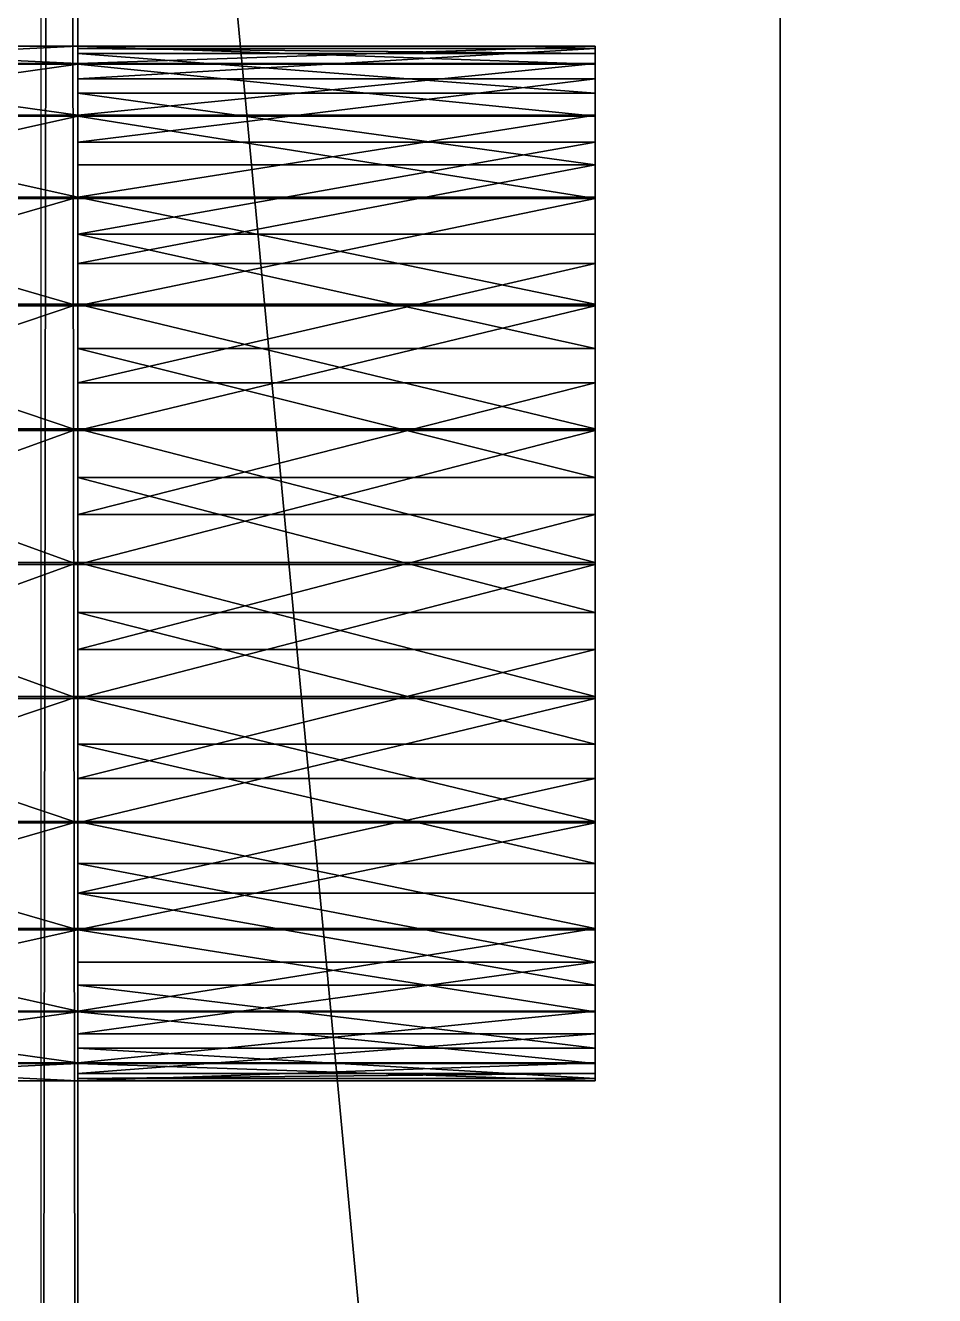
# Model space of a CAD drawing. Header units: millimetres. Extents: x -2 to 845, y -2 to 957.
# Drawn here: x 649.58 to 674.18, y 172.19 to 206.56 of the extents above; entities that cross this region are included whole.
import ezdxf

# ---------------------------------------------------------------- set-up
doc = ezdxf.new("R2010")
doc.units = ezdxf.units.MM
doc.header["$LTSCALE"] = 25.4

msp = doc.modelspace()

# ---------------------------------------------------------------- linework, layer by layer
for p, q in [((651, 760, 285), (651, 120, 285)), ((651, 760, 85), (651, 120, 85)), ((651, 760, 285), (651, 120, 285)), ((651, 760, 85), (651, 120, 85)), ((650, 759, 285), (650, 120, 285)), ((651, 206, 228.211), (641, 206, 228.211)), ((651, 206, 228.211), (641, 206, 228.211)), ((651, 206, 228.211), (665, 206, 228.211)), ((651, 206, 228.211), (665, 206, 228.211)), ((651, 205.937, 143.088), (665, 205.937, 143.088)), ((651, 205.937, 143.088), (665, 205.937, 143.088)), ((651, 205.805, 139.436), (665, 205.805, 139.436)), ((651, 205.805, 139.436), (665, 205.805, 139.436)), ((651, 205.53, 231.835), (641, 205.53, 231.835)), ((651, 205.53, 231.835), (641, 205.53, 231.835)), ((651, 205.516, 224.588), (641, 205.516, 224.588)), ((651, 205.516, 224.588), (641, 205.516, 224.588)), ((651, 205.53, 231.835), (665, 205.53, 231.835)), ((651, 205.53, 231.835), (665, 205.53, 231.835)), ((651, 205.516, 224.588), (665, 205.516, 224.588)), ((651, 205.516, 224.588), (665, 205.516, 224.588)), ((651, 205.119, 146.651), (665, 205.119, 146.651)), ((651, 205.119, 146.651), (665, 205.119, 146.651)), ((651, 204.732, 135.942), (665, 204.732, 135.942)), ((651, 204.732, 135.942), (665, 204.732, 135.942)), ((651, 204.137, 235.214), (641, 204.137, 235.214)), ((651, 204.137, 235.214), (641, 204.137, 235.214)), ((651, 204.112, 221.214), (641, 204.112, 221.214)), ((651, 204.112, 221.214), (641, 204.112, 221.214)), ((651, 204.137, 235.214), (665, 204.137, 235.214)), ((651, 204.137, 235.214), (665, 204.137, 235.214)), ((651, 204.112, 221.214), (665, 204.112, 221.214)), ((651, 204.112, 221.214), (665, 204.112, 221.214)), ((651, 203.408, 149.88), (665, 203.408, 149.88)), ((651, 203.408, 149.88), (665, 203.408, 149.88)), ((651, 202.792, 132.845), (665, 202.792, 132.845)), ((651, 202.792, 132.845), (665, 202.792, 132.845)), ((651, 201.917, 238.118), (641, 201.917, 238.118)), ((651, 201.917, 238.118), (641, 201.917, 238.118)), ((651, 201.881, 218.319), (641, 201.881, 218.319)), ((651, 201.881, 218.319), (641, 201.881, 218.319)), ((651, 201.917, 238.118), (665, 201.917, 238.118)), ((651, 201.917, 238.118), (665, 201.917, 238.118)), ((651, 201.881, 218.319), (665, 201.881, 218.319)), ((651, 201.881, 218.319), (665, 201.881, 218.319)), ((651, 200.918, 152.556), (665, 200.918, 152.556)), ((651, 200.918, 152.556), (665, 200.918, 152.556)), ((651, 200.116, 130.356), (665, 200.116, 130.356)), ((651, 200.116, 130.356), (665, 200.116, 130.356)), ((651, 199.022, 240.348), (641, 199.022, 240.348)), ((651, 199.022, 240.348), (641, 199.022, 240.348)), ((651, 198.978, 216.099), (641, 198.978, 216.099)), ((651, 198.978, 216.099), (641, 198.978, 216.099)), ((651, 199.022, 240.348), (665, 199.022, 240.348)), ((651, 199.022, 240.348), (665, 199.022, 240.348)), ((651, 198.978, 216.099), (665, 198.978, 216.099)), ((651, 198.978, 216.099), (665, 198.978, 216.099)), ((651, 197.821, 154.496), (665, 197.821, 154.496)), ((651, 197.821, 154.496), (665, 197.821, 154.496)), ((651, 196.887, 128.644), (665, 196.887, 128.644)), ((651, 196.887, 128.644), (665, 196.887, 128.644)), ((651, 195.648, 241.753), (641, 195.648, 241.753)), ((651, 195.648, 241.753), (641, 195.648, 241.753)), ((651, 195.648, 241.753), (665, 195.648, 241.753)), ((651, 195.648, 241.753), (665, 195.648, 241.753)), ((651, 195.599, 214.707), (641, 195.599, 214.707)), ((651, 195.599, 214.707), (641, 195.599, 214.707)), ((651, 195.599, 214.707), (665, 195.599, 214.707)), ((651, 195.599, 214.707), (665, 195.599, 214.707)), ((651, 194.328, 155.569), (665, 194.328, 155.569)), ((651, 194.328, 155.569), (665, 194.328, 155.569)), ((651, 193.325, 127.827), (665, 193.325, 127.827)), ((651, 193.325, 127.827), (665, 193.325, 127.827)), ((651, 192.025, 242.236), (641, 192.025, 242.236)), ((651, 192.025, 242.236), (641, 192.025, 242.236)), ((651, 191.975, 214.236), (641, 191.975, 214.236)), ((651, 191.975, 214.236), (641, 191.975, 214.236)), ((651, 192.025, 242.236), (665, 192.025, 242.236)), ((651, 192.025, 242.236), (665, 192.025, 242.236)), ((651, 191.975, 214.236), (665, 191.975, 214.236)), ((651, 191.975, 214.236), (665, 191.975, 214.236)), ((651, 190.675, 155.701), (665, 190.675, 155.701)), ((651, 190.675, 155.701), (665, 190.675, 155.701)), ((651, 189.672, 127.959), (665, 189.672, 127.959)), ((651, 189.672, 127.959), (665, 189.672, 127.959)), ((651, 188.401, 241.766), (641, 188.401, 241.766)), ((651, 188.401, 241.766), (641, 188.401, 241.766)), ((651, 188.401, 241.766), (665, 188.401, 241.766)), ((651, 188.401, 241.766), (665, 188.401, 241.766)), ((651, 188.352, 214.72), (641, 188.352, 214.72)), ((651, 188.352, 214.72), (641, 188.352, 214.72)), ((651, 188.352, 214.72), (665, 188.352, 214.72)), ((651, 188.352, 214.72), (665, 188.352, 214.72)), ((651, 187.113, 154.883), (665, 187.113, 154.883)), ((651, 187.113, 154.883), (665, 187.113, 154.883)), ((651, 186.179, 129.031), (665, 186.179, 129.031)), ((651, 186.179, 129.031), (665, 186.179, 129.031)), ((651, 185.022, 240.373), (641, 185.022, 240.373)), ((651, 185.022, 240.373), (641, 185.022, 240.373)), ((651, 184.978, 216.125), (641, 184.978, 216.125)), ((651, 184.978, 216.125), (641, 184.978, 216.125)), ((651, 185.022, 240.373), (665, 185.022, 240.373)), ((651, 185.022, 240.373), (665, 185.022, 240.373)), ((651, 184.978, 216.125), (665, 184.978, 216.125)), ((651, 184.978, 216.125), (665, 184.978, 216.125)), ((651, 183.884, 153.171), (665, 183.884, 153.171)), ((651, 183.884, 153.171), (665, 183.884, 153.171)), ((651, 183.082, 130.972), (665, 183.082, 130.972)), ((651, 183.082, 130.972), (665, 183.082, 130.972)), ((651, 182.119, 238.154), (641, 182.119, 238.154)), ((651, 182.119, 238.154), (641, 182.119, 238.154)), ((651, 182.083, 218.355), (641, 182.083, 218.355)), ((651, 182.083, 218.355), (641, 182.083, 218.355)), ((651, 182.119, 238.154), (665, 182.119, 238.154)), ((651, 182.119, 238.154), (665, 182.119, 238.154)), ((651, 182.083, 218.355), (665, 182.083, 218.355)), ((651, 182.083, 218.355), (665, 182.083, 218.355)), ((651, 181.208, 150.682), (665, 181.208, 150.682)), ((651, 181.208, 150.682), (665, 181.208, 150.682)), ((651, 180.592, 133.648), (665, 180.592, 133.648)), ((651, 180.592, 133.648), (665, 180.592, 133.648)), ((651, 179.888, 235.258), (641, 179.888, 235.258)), ((651, 179.888, 235.258), (641, 179.888, 235.258)), ((651, 179.863, 221.258), (641, 179.863, 221.258)), ((651, 179.863, 221.258), (641, 179.863, 221.258)), ((651, 179.888, 235.258), (665, 179.888, 235.258)), ((651, 179.888, 235.258), (665, 179.888, 235.258)), ((651, 179.863, 221.258), (665, 179.863, 221.258)), ((651, 179.863, 221.258), (665, 179.863, 221.258)), ((651, 179.268, 147.585), (665, 179.268, 147.585)), ((651, 179.268, 147.585), (665, 179.268, 147.585)), ((651, 178.881, 136.877), (665, 178.881, 136.877)), ((651, 178.881, 136.877), (665, 178.881, 136.877)), ((651, 178.484, 231.884), (641, 178.484, 231.884)), ((651, 178.484, 231.884), (641, 178.484, 231.884)), ((651, 178.47, 224.637), (641, 178.47, 224.637)), ((651, 178.47, 224.637), (641, 178.47, 224.637)), ((651, 178.484, 231.884), (665, 178.484, 231.884)), ((651, 178.484, 231.884), (665, 178.484, 231.884)), ((651, 178.47, 224.637), (665, 178.47, 224.637)), ((651, 178.47, 224.637), (665, 178.47, 224.637)), ((651, 178.195, 144.091), (665, 178.195, 144.091)), ((651, 178.195, 144.091), (665, 178.195, 144.091)), ((651, 178, 228.262), (641, 178, 228.262)), ((651, 178, 228.262), (641, 178, 228.262)), ((651, 178.063, 140.439), (665, 178.063, 140.439)), ((651, 178.063, 140.439), (665, 178.063, 140.439)), ((651, 178, 228.262), (665, 178, 228.262)), ((651, 178, 228.262), (665, 178, 228.262))]:
    msp.add_line(p, q)
at = {"extrusion": (-1, 5.73007e-36, 3.14948e-33)}
msp.add_circle((-192, 228.236, -651), 14, dxfattribs=at)
msp.add_circle((-192, 228.236, -651), 14, dxfattribs=at)
msp.add_circle((-192, 228.236, -651), 14, dxfattribs=at)
msp.add_circle((-192, 228.236, -651), 14, dxfattribs=at)
msp.add_circle((-192, 228.236, -651), 14, dxfattribs=at)
msp.add_circle((-192, 228.236, -651), 14, dxfattribs=at)
msp.add_circle((-192, 228.236, -651), 14, dxfattribs=at)
msp.add_circle((-192, 228.236, -651), 14, dxfattribs=at)
msp.add_circle((-192, 228.236, -651), 14, dxfattribs=at)
msp.add_circle((-192, 228.236, -651), 14, dxfattribs=at)
msp.add_circle((-192, 228.236, -651), 14, dxfattribs=at)
msp.add_circle((-192, 228.236, -651), 14, dxfattribs=at)
msp.add_circle((-192, 228.236, -651), 14, dxfattribs=at)
msp.add_circle((-192, 228.236, -651), 14, dxfattribs=at)
msp.add_circle((-192, 228.236, -651), 14, dxfattribs=at)
msp.add_circle((-192, 228.236, -651), 14, dxfattribs=at)
msp.add_circle((-192, 228.236, -651), 14, dxfattribs=at)
msp.add_circle((-192, 228.236, -651), 14, dxfattribs=at)
msp.add_circle((-192, 228.236, -651), 14, dxfattribs=at)
msp.add_circle((-192, 228.236, -651), 14, dxfattribs=at)
msp.add_circle((-192, 228.236, -651), 14, dxfattribs=at)
msp.add_circle((-192, 228.236, -651), 14, dxfattribs=at)
msp.add_circle((-192, 228.236, -651), 14, dxfattribs=at)
msp.add_circle((-192, 228.236, -651), 14, dxfattribs=at)
msp.add_circle((-192, 228.236, -651), 14, dxfattribs=at)
msp.add_circle((-192, 228.236, -651), 14, dxfattribs=at)
msp.add_circle((-192, 228.236, -651), 14, dxfattribs=at)
msp.add_circle((-192, 228.236, -651), 14, dxfattribs=at)
msp.add_circle((-192, 228.236, -651), 14, dxfattribs=at)
msp.add_circle((-192, 228.236, -651), 14, dxfattribs=at)
msp.add_circle((-192, 228.236, -651), 14, dxfattribs=at)
msp.add_circle((-192, 228.236, -651), 14, dxfattribs=at)
msp.add_circle((-192, 228.236, -651), 14, dxfattribs=at)
msp.add_circle((-192, 228.236, -651), 14, dxfattribs=at)
msp.add_circle((-192, 228.236, -651), 14, dxfattribs=at)
msp.add_circle((-192, 228.236, -651), 14, dxfattribs=at)
msp.add_circle((-192, 228.236, -651), 14, dxfattribs=at)
msp.add_circle((-192, 228.236, -651), 14, dxfattribs=at)
msp.add_circle((-192, 228.236, -651), 14, dxfattribs=at)
msp.add_circle((-192, 228.236, -651), 14, dxfattribs=at)
msp.add_circle((-192, 228.236, -651), 14, dxfattribs=at)
msp.add_circle((-192, 228.236, -651), 14, dxfattribs=at)
msp.add_circle((-192, 228.236, -651), 14, dxfattribs=at)
msp.add_circle((-192, 228.236, -651), 14, dxfattribs=at)
msp.add_circle((-192, 228.236, -651), 14, dxfattribs=at)
msp.add_circle((-192, 228.236, -651), 14, dxfattribs=at)
msp.add_circle((-192, 228.236, -651), 14, dxfattribs=at)
msp.add_circle((-192, 228.236, -651), 14, dxfattribs=at)
msp.add_circle((-192, 228.236, -651), 14, dxfattribs=at)
at = {"extrusion": (-1, 0, 0)}
for centre in [(-192, 141.764, -651), (-192, 141.764, -651), (-192, 141.764, -651), (-192, 141.764, -651), (-192, 141.764, -651), (-192, 141.764, -651), (-192, 141.764, -651), (-192, 141.764, -651), (-192, 141.764, -651), (-192, 141.764, -651), (-192, 141.764, -651), (-192, 141.764, -651), (-192, 141.764, -651), (-192, 141.764, -651), (-192, 141.764, -651), (-192, 141.764, -651), (-192, 141.764, -651), (-192, 141.764, -651), (-192, 141.764, -651), (-192, 141.764, -651), (-192, 141.764, -651), (-192, 141.764, -651), (-192, 141.764, -651), (-192, 141.764, -651), (-192, 141.764, -651), (-192, 228.236, -665), (-192, 228.236, -665), (-192, 228.236, -665), (-192, 228.236, -665), (-192, 228.236, -665), (-192, 228.236, -665), (-192, 228.236, -665), (-192, 228.236, -665), (-192, 228.236, -665), (-192, 228.236, -665), (-192, 228.236, -665), (-192, 228.236, -665), (-192, 228.236, -665), (-192, 228.236, -665), (-192, 228.236, -665), (-192, 228.236, -665), (-192, 228.236, -665), (-192, 228.236, -665), (-192, 228.236, -665), (-192, 228.236, -665), (-192, 228.236, -665), (-192, 228.236, -665), (-192, 228.236, -665), (-192, 228.236, -665), (-192, 228.236, -665), (-192, 141.764, -665), (-192, 141.764, -665), (-192, 141.764, -665), (-192, 141.764, -665), (-192, 141.764, -665), (-192, 141.764, -665), (-192, 141.764, -665), (-192, 141.764, -665), (-192, 141.764, -665), (-192, 141.764, -665), (-192, 141.764, -665), (-192, 141.764, -665), (-192, 141.764, -665), (-192, 141.764, -665), (-192, 141.764, -665), (-192, 141.764, -665), (-192, 141.764, -665), (-192, 141.764, -665), (-192, 141.764, -665), (-192, 141.764, -665), (-192, 141.764, -665), (-192, 141.764, -665), (-192, 141.764, -665), (-192, 141.764, -665), (-192, 141.764, -665)]:
    msp.add_circle(centre, 14, dxfattribs=at)

# ---------------------------------------------------------------- meshes
mesh = msp.add_polyface()
corners = [(0, -2, -2), (545, 50, -2), (0, 957, -2), (670, -2, -2), (590, 50, -2), (670, 50, -2), (670, 0, -2), (670, 955, -2), (845, 957, -2), (545, 905, -2), (590, 905, -2), (670, 905, -2), (845, 955, -2)]
mesh.append_faces([[corners[k] for k in face] for face in [(5, 3, 6), (7, 10, 11), (8, 7, 12)]], dxfattribs={"vtx0": -1})
mesh.append_faces([[corners[k] for k in face] for face in [(0, 1, 2), (1, 3, 4), (4, 3, 5), (2, 7, 8), (9, 2, 1)]], dxfattribs={"vtx0": -1, "vtx1": -1})
mesh.append_faces([[corners[k] for k in face] for face in [(7, 2, 9)]], dxfattribs={"vtx0": -1, "vtx1": -1, "vtx2": -1})
mesh.append_faces([[corners[k] for k in face] for face in [(1, 0, 3), (7, 9, 10)]], dxfattribs={"vtx0": -1, "vtx2": -1})
mesh = msp.add_polyface()
corners = [(845, -2, -2), (670, 0, -2), (670, -2, -2), (670, 50, -2), (670, 905, -2), (670, 955, -2), (845, 955, -2), (845, 0, -2), (590, 50, -2), (545, 905, -2), (545, 50, -2), (590, 905, -2)]
mesh.append_faces([[corners[k] for k in face] for face in [(0, 1, 2), (6, 0, 7), (8, 9, 10)]], dxfattribs={"vtx0": -1})
mesh.append_faces([[corners[k] for k in face] for face in [(1, 0, 3), (4, 0, 5), (5, 0, 6), (9, 8, 11), (11, 3, 4)]], dxfattribs={"vtx0": -1, "vtx1": -1})
mesh.append_faces([[corners[k] for k in face] for face in [(3, 0, 4)]], dxfattribs={"vtx0": -1, "vtx1": -1, "vtx2": -1})
mesh.append_faces([[corners[k] for k in face] for face in [(11, 8, 3)]], dxfattribs={"vtx0": -1, "vtx2": -1})
mesh = msp.add_polyface()
corners = [(651, 760, 85), (195, 729, 85), (195, 760, 85), (195, 120, 85), (650, 120, 85), (651, 120, 85)]
mesh.append_faces([[corners[k] for k in face] for face in [(0, 1, 2), (4, 0, 5)]], dxfattribs={"vtx0": -1})
mesh.append_faces([[corners[k] for k in face] for face in [(1, 0, 3), (3, 0, 4)]], dxfattribs={"vtx0": -1, "vtx1": -1})
mesh = msp.add_polyface()
corners = [(651, 120, 285), (650, 759, 285), (650, 120, 285), (650, 760, 285), (651, 760, 285)]
mesh.append_faces([[corners[k] for k in face] for face in [(0, 1, 2), (3, 0, 4)]], dxfattribs={"vtx0": -1})
mesh.append_faces([[corners[k] for k in face] for face in [(1, 0, 3)]], dxfattribs={"vtx0": -1, "vtx1": -1})
mesh = msp.add_polyface()
corners = [(651, 120, 85), (651, 119, 285), (651, 119, 85), (651, 120, 285), (651, 128.175, 139.558), (651, 129.217, 136.055), (651, 131.13, 132.941), (651, 133.784, 130.428), (651, 136.998, 128.688), (651, 140.553, 127.839), (651, 270, 98.764), (651, 760, 85), (651, 128.075, 143.211), (651, 144.206, 127.939), (651, 147.709, 128.981), (651, 150.823, 130.894), (651, 153.336, 133.548), (651, 155.076, 136.762), (651, 186.179, 129.031), (651, 155.925, 140.316), (651, 183.082, 130.972), (651, 180.592, 133.648), (651, 178.881, 136.877), (651, 178.063, 140.439), (651, 178, 228.262), (651, 189.672, 127.959), (651, 193.325, 127.827), (651, 196.887, 128.644), (651, 200.116, 130.356), (651, 202.792, 132.845), (651, 204.732, 135.942), (651, 205.805, 139.436), (651, 205.937, 143.088), (651, 236.799, 133.365), (651, 235.007, 136.55), (651, 206, 228.211), (651, 234.1, 140.09), (651, 234.012, 228.819), (651, 239.355, 130.752), (651, 242.499, 128.89), (651, 246.019, 127.905), (651, 249.673, 127.864), (651, 253.214, 128.771), (651, 256.399, 130.563), (651, 259.012, 133.118), (651, 260.874, 136.263), (651, 261.859, 139.783), (651, 261.9, 143.437), (651, 261.988, 227.653), (651, 745.236, 98.764), (651, 745.236, 271.236), (651, 270, 271.236), (651, 760, 285), (651, 139.958, 242.087), (651, 136.443, 241.086), (651, 133.306, 239.21), (651, 130.762, 236.586), (651, 128.984, 233.393), (651, 128.093, 229.849), (651, 143.612, 242.143), (651, 147.157, 241.252), (651, 150.35, 239.474), (651, 152.974, 236.93), (651, 154.85, 233.793), (651, 155.85, 230.278), (651, 188.401, 241.766), (651, 185.022, 240.373), (651, 155.907, 226.624), (651, 182.119, 238.154), (651, 179.888, 235.258), (651, 178.484, 231.884), (651, 192.025, 242.236), (651, 195.648, 241.753), (651, 199.022, 240.348), (651, 201.917, 238.118), (651, 204.137, 235.214), (651, 205.53, 231.835), (651, 238.521, 238.539), (651, 236.178, 235.735), (651, 234.64, 232.42), (651, 241.511, 240.642), (651, 244.943, 241.898), (651, 248.583, 242.224), (651, 252.183, 241.597), (651, 255.499, 240.059), (651, 258.303, 237.715), (651, 260.405, 234.725), (651, 261.662, 231.293), (651, 234.338, 225.179), (651, 234.141, 143.745), (651, 235.126, 147.264), (651, 235.595, 221.747), (651, 236.988, 150.409), (651, 237.697, 218.758), (651, 239.601, 152.965), (651, 240.501, 216.414), (651, 242.786, 154.757), (651, 243.817, 214.876), (651, 246.327, 155.663), (651, 247.417, 214.248), (651, 249.981, 155.623), (651, 251.057, 214.574), (651, 253.501, 154.638), (651, 254.489, 215.831), (651, 256.645, 152.776), (651, 257.479, 217.933), (651, 259.201, 150.163), (651, 259.822, 220.737), (651, 260.993, 146.978), (651, 261.36, 224.053), (651, 178.47, 224.637), (651, 178.195, 144.091), (651, 179.268, 147.585), (651, 179.863, 221.258), (651, 181.208, 150.682), (651, 182.083, 218.355), (651, 183.884, 153.171), (651, 184.978, 216.125), (651, 187.113, 154.883), (651, 188.352, 214.72), (651, 190.675, 155.701), (651, 191.975, 214.236), (651, 194.328, 155.569), (651, 195.599, 214.707), (651, 197.821, 154.496), (651, 198.978, 216.099), (651, 200.918, 152.556), (651, 201.881, 218.319), (651, 203.408, 149.88), (651, 204.112, 221.214), (651, 205.119, 146.651), (651, 205.516, 224.588), (651, 128.924, 146.766), (651, 128.15, 226.194), (651, 129.15, 222.679), (651, 130.664, 149.98), (651, 131.026, 219.543), (651, 133.177, 152.634), (651, 133.65, 216.999), (651, 136.291, 154.547), (651, 136.843, 215.221), (651, 139.794, 155.589), (651, 140.388, 214.329), (651, 143.447, 155.689), (651, 144.042, 214.386), (651, 147.002, 154.84), (651, 147.557, 215.386), (651, 150.216, 153.1), (651, 150.694, 217.263), (651, 152.87, 150.587), (651, 153.238, 219.886), (651, 154.783, 147.473), (651, 155.016, 223.079), (651, 155.825, 143.97)]
mesh.append_faces([[corners[k] for k in face] for face in [(0, 1, 2)]], dxfattribs={"vtx0": -1})
mesh.append_faces([[corners[k] for k in face] for face in [(1, 0, 3), (4, 0, 5), (5, 0, 6), (6, 0, 7), (7, 0, 8), (8, 0, 9), (9, 10, 13), (13, 10, 14), (14, 10, 15), (15, 10, 16), (16, 10, 17), (17, 18, 19), (18, 10, 25), (25, 10, 26), (26, 10, 27), (27, 10, 28), (28, 10, 29), (29, 10, 30), (30, 10, 31), (31, 10, 32), (33, 10, 38), (38, 10, 39), (39, 10, 40), (40, 10, 41), (41, 10, 42), (42, 10, 43), (43, 10, 44), (44, 10, 45), (45, 10, 46), (46, 10, 47), (10, 11, 49), (49, 11, 50), (3, 51, 52), (53, 3, 54), (54, 3, 55), (55, 3, 56), (56, 3, 57), (57, 3, 58), (65, 64, 66), (66, 67, 68), (68, 67, 69), (69, 67, 70), (70, 19, 24), (77, 35, 78), (78, 35, 79), (79, 35, 37), (51, 48, 10), (52, 50, 11), (88, 90, 91), (91, 92, 93), (93, 94, 95), (95, 96, 97), (97, 98, 99), (99, 100, 101), (101, 102, 103), (103, 104, 105), (105, 106, 107), (107, 108, 109), (109, 47, 48), (110, 112, 113), (113, 114, 115), (115, 116, 117), (117, 118, 119), (119, 120, 121), (121, 122, 123), (123, 124, 125), (125, 126, 127), (127, 128, 129), (129, 130, 131), (131, 32, 35), (132, 58, 12), (58, 132, 133), (133, 132, 134), (134, 135, 136), (136, 137, 138), (138, 139, 140), (140, 141, 142), (142, 143, 144), (144, 145, 146), (146, 147, 148), (148, 149, 150), (150, 151, 152), (152, 153, 67)]], dxfattribs={"vtx0": -1, "vtx1": -1})
mesh.append_faces([[corners[k] for k in face] for face in [(3, 0, 4), (9, 0, 10), (17, 10, 18), (19, 23, 24), (32, 10, 33), (32, 34, 35), (35, 36, 37), (47, 10, 48), (51, 3, 53), (58, 3, 12), (51, 64, 65), (70, 67, 19), (51, 35, 77)]], dxfattribs={"vtx0": -1, "vtx1": -1, "vtx2": -1})
mesh.append_faces([[corners[k] for k in face] for face in [(10, 0, 11), (3, 4, 12), (19, 18, 20), (19, 20, 21), (19, 21, 22), (19, 22, 23), (32, 33, 34), (35, 34, 36), (51, 53, 59), (51, 59, 60), (51, 60, 61), (51, 61, 62), (51, 62, 63), (51, 63, 64), (66, 64, 67), (51, 65, 71), (51, 71, 72), (51, 72, 73), (51, 73, 74), (51, 74, 75), (51, 75, 76), (51, 76, 35), (51, 77, 80), (51, 80, 81), (51, 81, 82), (51, 82, 83), (51, 83, 84), (51, 84, 85), (51, 85, 86), (51, 86, 87), (51, 87, 48), (52, 51, 50), (36, 88, 37), (88, 36, 89), (88, 89, 90), (91, 90, 92), (93, 92, 94), (95, 94, 96), (97, 96, 98), (99, 98, 100), (101, 100, 102), (103, 102, 104), (105, 104, 106), (107, 106, 108), (109, 108, 47), (23, 110, 24), (110, 23, 111), (110, 111, 112), (113, 112, 114), (115, 114, 116), (117, 116, 118), (119, 118, 120), (121, 120, 122), (123, 122, 124), (125, 124, 126), (127, 126, 128), (129, 128, 130), (131, 130, 32), (134, 132, 135), (136, 135, 137), (138, 137, 139), (140, 139, 141), (142, 141, 143), (144, 143, 145), (146, 145, 147), (148, 147, 149), (150, 149, 151), (152, 151, 153), (67, 153, 19)]], dxfattribs={"vtx0": -1, "vtx2": -1})
mesh = msp.add_polyface()
corners = [(651, 206, 228.211), (641, 205.516, 224.588), (651, 205.516, 224.588), (641, 206, 228.211)]
mesh.append_faces([[corners[k] for k in face] for face in [(0, 1, 2), (1, 0, 3)]], dxfattribs={"vtx0": -1})
mesh = msp.add_polyface()
corners = [(651, 205.53, 231.835), (641, 206, 228.211), (651, 206, 228.211), (641, 205.53, 231.835)]
mesh.append_faces([[corners[k] for k in face] for face in [(0, 1, 2), (1, 0, 3)]], dxfattribs={"vtx0": -1})
mesh = msp.add_polyface()
corners = [(651, 206, 228.211), (665, 205.516, 224.588), (651, 205.516, 224.588), (665, 206, 228.211)]
mesh.append_faces([[corners[k] for k in face] for face in [(0, 1, 2), (1, 0, 3)]], dxfattribs={"vtx0": -1})
mesh = msp.add_polyface()
corners = [(651, 205.53, 231.835), (665, 206, 228.211), (651, 206, 228.211), (665, 205.53, 231.835)]
mesh.append_faces([[corners[k] for k in face] for face in [(0, 1, 2), (1, 0, 3)]], dxfattribs={"vtx0": -1})
mesh = msp.add_polyface()
corners = [(651, 205.937, 143.088), (665, 205.805, 139.436), (651, 205.805, 139.436), (665, 205.937, 143.088)]
mesh.append_faces([[corners[k] for k in face] for face in [(0, 1, 2), (1, 0, 3)]], dxfattribs={"vtx0": -1})
mesh = msp.add_polyface()
corners = [(651, 205.119, 146.651), (665, 205.937, 143.088), (651, 205.937, 143.088), (665, 205.119, 146.651)]
mesh.append_faces([[corners[k] for k in face] for face in [(0, 1, 2), (1, 0, 3)]], dxfattribs={"vtx0": -1})
mesh = msp.add_polyface()
corners = [(665, 178.47, 224.637), (665, 178.484, 231.884), (665, 178, 228.262), (665, 179.863, 221.258), (665, 179.888, 235.258), (665, 182.083, 218.355), (665, 182.119, 238.154), (665, 184.978, 216.125), (665, 185.022, 240.373), (665, 188.352, 214.72), (665, 188.401, 241.766), (665, 191.975, 214.236), (665, 192.025, 242.236), (665, 195.599, 214.707), (665, 195.648, 241.753), (665, 198.978, 216.099), (665, 199.022, 240.348), (665, 201.881, 218.319), (665, 201.917, 238.118), (665, 204.112, 221.214), (665, 204.137, 235.214), (665, 205.516, 224.588), (665, 205.53, 231.835), (665, 206, 228.211)]
mesh.append_faces([[corners[k] for k in face] for face in [(0, 1, 2), (22, 21, 23)]], dxfattribs={"vtx0": -1})
mesh.append_faces([[corners[k] for k in face] for face in [(1, 3, 4), (4, 5, 6), (6, 7, 8), (8, 9, 10), (10, 11, 12), (12, 13, 14), (14, 15, 16), (16, 17, 18), (18, 19, 20), (20, 21, 22)]], dxfattribs={"vtx0": -1, "vtx1": -1})
mesh.append_faces([[corners[k] for k in face] for face in [(1, 0, 3), (4, 3, 5), (6, 5, 7), (8, 7, 9), (10, 9, 11), (12, 11, 13), (14, 13, 15), (16, 15, 17), (18, 17, 19), (20, 19, 21)]], dxfattribs={"vtx0": -1, "vtx2": -1})
mesh = msp.add_polyface()
corners = [(665, 178.881, 136.877), (665, 178.195, 144.091), (665, 178.063, 140.439), (665, 179.268, 147.585), (665, 180.592, 133.648), (665, 181.208, 150.682), (665, 183.082, 130.972), (665, 183.884, 153.171), (665, 186.179, 129.031), (665, 187.113, 154.883), (665, 189.672, 127.959), (665, 190.675, 155.701), (665, 193.325, 127.827), (665, 194.328, 155.569), (665, 196.887, 128.644), (665, 197.821, 154.496), (665, 200.116, 130.356), (665, 200.918, 152.556), (665, 202.792, 132.845), (665, 203.408, 149.88), (665, 204.732, 135.942), (665, 205.119, 146.651), (665, 205.805, 139.436), (665, 205.937, 143.088)]
mesh.append_faces([[corners[k] for k in face] for face in [(0, 1, 2), (21, 22, 23)]], dxfattribs={"vtx0": -1})
mesh.append_faces([[corners[k] for k in face] for face in [(1, 0, 3), (3, 4, 5), (5, 6, 7), (7, 8, 9), (9, 10, 11), (11, 12, 13), (13, 14, 15), (15, 16, 17), (17, 18, 19), (19, 20, 21)]], dxfattribs={"vtx0": -1, "vtx1": -1})
mesh.append_faces([[corners[k] for k in face] for face in [(3, 0, 4), (5, 4, 6), (7, 6, 8), (9, 8, 10), (11, 10, 12), (13, 12, 14), (15, 14, 16), (17, 16, 18), (19, 18, 20), (21, 20, 22)]], dxfattribs={"vtx0": -1, "vtx2": -1})
mesh = msp.add_polyface()
corners = [(651, 205.805, 139.436), (665, 204.732, 135.942), (651, 204.732, 135.942), (665, 205.805, 139.436)]
mesh.append_faces([[corners[k] for k in face] for face in [(0, 1, 2), (1, 0, 3)]], dxfattribs={"vtx0": -1})
mesh = msp.add_polyface()
corners = [(651, 204.137, 235.214), (641, 205.53, 231.835), (651, 205.53, 231.835), (641, 204.137, 235.214)]
mesh.append_faces([[corners[k] for k in face] for face in [(0, 1, 2), (1, 0, 3)]], dxfattribs={"vtx0": -1})
mesh = msp.add_polyface()
corners = [(651, 205.516, 224.588), (641, 204.112, 221.214), (651, 204.112, 221.214), (641, 205.516, 224.588)]
mesh.append_faces([[corners[k] for k in face] for face in [(0, 1, 2), (1, 0, 3)]], dxfattribs={"vtx0": -1})
mesh = msp.add_polyface()
corners = [(651, 204.137, 235.214), (665, 205.53, 231.835), (651, 205.53, 231.835), (665, 204.137, 235.214)]
mesh.append_faces([[corners[k] for k in face] for face in [(0, 1, 2), (1, 0, 3)]], dxfattribs={"vtx0": -1})
mesh = msp.add_polyface()
corners = [(651, 205.516, 224.588), (665, 204.112, 221.214), (651, 204.112, 221.214), (665, 205.516, 224.588)]
mesh.append_faces([[corners[k] for k in face] for face in [(0, 1, 2), (1, 0, 3)]], dxfattribs={"vtx0": -1})
mesh = msp.add_polyface()
corners = [(651, 203.408, 149.88), (665, 205.119, 146.651), (651, 205.119, 146.651), (665, 203.408, 149.88)]
mesh.append_faces([[corners[k] for k in face] for face in [(0, 1, 2), (1, 0, 3)]], dxfattribs={"vtx0": -1})
mesh = msp.add_polyface()
corners = [(651, 204.732, 135.942), (665, 202.792, 132.845), (651, 202.792, 132.845), (665, 204.732, 135.942)]
mesh.append_faces([[corners[k] for k in face] for face in [(0, 1, 2), (1, 0, 3)]], dxfattribs={"vtx0": -1})
mesh = msp.add_polyface()
corners = [(651, 201.917, 238.118), (641, 204.137, 235.214), (651, 204.137, 235.214), (641, 201.917, 238.118)]
mesh.append_faces([[corners[k] for k in face] for face in [(0, 1, 2), (1, 0, 3)]], dxfattribs={"vtx0": -1})
mesh = msp.add_polyface()
corners = [(651, 204.112, 221.214), (641, 201.881, 218.319), (651, 201.881, 218.319), (641, 204.112, 221.214)]
mesh.append_faces([[corners[k] for k in face] for face in [(0, 1, 2), (1, 0, 3)]], dxfattribs={"vtx0": -1})
mesh = msp.add_polyface()
corners = [(651, 201.917, 238.118), (665, 204.137, 235.214), (651, 204.137, 235.214), (665, 201.917, 238.118)]
mesh.append_faces([[corners[k] for k in face] for face in [(0, 1, 2), (1, 0, 3)]], dxfattribs={"vtx0": -1})
mesh = msp.add_polyface()
corners = [(651, 204.112, 221.214), (665, 201.881, 218.319), (651, 201.881, 218.319), (665, 204.112, 221.214)]
mesh.append_faces([[corners[k] for k in face] for face in [(0, 1, 2), (1, 0, 3)]], dxfattribs={"vtx0": -1})
mesh = msp.add_polyface()
corners = [(651, 200.918, 152.556), (665, 203.408, 149.88), (651, 203.408, 149.88), (665, 200.918, 152.556)]
mesh.append_faces([[corners[k] for k in face] for face in [(0, 1, 2), (1, 0, 3)]], dxfattribs={"vtx0": -1})
mesh = msp.add_polyface()
corners = [(665, 202.792, 132.845), (651, 200.116, 130.356), (651, 202.792, 132.845), (665, 200.116, 130.356)]
mesh.append_faces([[corners[k] for k in face] for face in [(0, 1, 2), (1, 0, 3)]], dxfattribs={"vtx0": -1})
mesh = msp.add_polyface()
corners = [(651, 201.917, 238.118), (641, 199.022, 240.348), (641, 201.917, 238.118), (651, 199.022, 240.348)]
mesh.append_faces([[corners[k] for k in face] for face in [(0, 1, 2), (1, 0, 3)]], dxfattribs={"vtx0": -1})
mesh = msp.add_polyface()
corners = [(651, 198.978, 216.099), (641, 201.881, 218.319), (641, 198.978, 216.099), (651, 201.881, 218.319)]
mesh.append_faces([[corners[k] for k in face] for face in [(0, 1, 2), (1, 0, 3)]], dxfattribs={"vtx0": -1})
mesh = msp.add_polyface()
corners = [(665, 199.022, 240.348), (651, 201.917, 238.118), (651, 199.022, 240.348), (665, 201.917, 238.118)]
mesh.append_faces([[corners[k] for k in face] for face in [(0, 1, 2), (1, 0, 3)]], dxfattribs={"vtx0": -1})
mesh = msp.add_polyface()
corners = [(665, 201.881, 218.319), (651, 198.978, 216.099), (651, 201.881, 218.319), (665, 198.978, 216.099)]
mesh.append_faces([[corners[k] for k in face] for face in [(0, 1, 2), (1, 0, 3)]], dxfattribs={"vtx0": -1})
mesh = msp.add_polyface()
corners = [(665, 197.821, 154.496), (651, 200.918, 152.556), (651, 197.821, 154.496), (665, 200.918, 152.556)]
mesh.append_faces([[corners[k] for k in face] for face in [(0, 1, 2), (1, 0, 3)]], dxfattribs={"vtx0": -1})
mesh = msp.add_polyface()
corners = [(665, 200.116, 130.356), (651, 196.887, 128.644), (651, 200.116, 130.356), (665, 196.887, 128.644)]
mesh.append_faces([[corners[k] for k in face] for face in [(0, 1, 2), (1, 0, 3)]], dxfattribs={"vtx0": -1})
mesh = msp.add_polyface()
corners = [(651, 199.022, 240.348), (641, 195.648, 241.753), (641, 199.022, 240.348), (651, 195.648, 241.753)]
mesh.append_faces([[corners[k] for k in face] for face in [(0, 1, 2), (1, 0, 3)]], dxfattribs={"vtx0": -1})
mesh = msp.add_polyface()
corners = [(651, 195.599, 214.707), (641, 198.978, 216.099), (641, 195.599, 214.707), (651, 198.978, 216.099)]
mesh.append_faces([[corners[k] for k in face] for face in [(0, 1, 2), (1, 0, 3)]], dxfattribs={"vtx0": -1})
mesh = msp.add_polyface()
corners = [(665, 195.648, 241.753), (651, 199.022, 240.348), (651, 195.648, 241.753), (665, 199.022, 240.348)]
mesh.append_faces([[corners[k] for k in face] for face in [(0, 1, 2), (1, 0, 3)]], dxfattribs={"vtx0": -1})
mesh = msp.add_polyface()
corners = [(665, 198.978, 216.099), (651, 195.599, 214.707), (651, 198.978, 216.099), (665, 195.599, 214.707)]
mesh.append_faces([[corners[k] for k in face] for face in [(0, 1, 2), (1, 0, 3)]], dxfattribs={"vtx0": -1})
mesh = msp.add_polyface()
corners = [(665, 194.328, 155.569), (651, 197.821, 154.496), (651, 194.328, 155.569), (665, 197.821, 154.496)]
mesh.append_faces([[corners[k] for k in face] for face in [(0, 1, 2), (1, 0, 3)]], dxfattribs={"vtx0": -1})
mesh = msp.add_polyface()
corners = [(665, 196.887, 128.644), (651, 193.325, 127.827), (651, 196.887, 128.644), (665, 193.325, 127.827)]
mesh.append_faces([[corners[k] for k in face] for face in [(0, 1, 2), (1, 0, 3)]], dxfattribs={"vtx0": -1})
mesh = msp.add_polyface()
corners = [(651, 195.648, 241.753), (641, 192.025, 242.236), (641, 195.648, 241.753), (651, 192.025, 242.236)]
mesh.append_faces([[corners[k] for k in face] for face in [(0, 1, 2), (1, 0, 3)]], dxfattribs={"vtx0": -1})
mesh = msp.add_polyface()
corners = [(665, 192.025, 242.236), (651, 195.648, 241.753), (651, 192.025, 242.236), (665, 195.648, 241.753)]
mesh.append_faces([[corners[k] for k in face] for face in [(0, 1, 2), (1, 0, 3)]], dxfattribs={"vtx0": -1})
mesh = msp.add_polyface()
corners = [(651, 191.975, 214.236), (641, 195.599, 214.707), (641, 191.975, 214.236), (651, 195.599, 214.707)]
mesh.append_faces([[corners[k] for k in face] for face in [(0, 1, 2), (1, 0, 3)]], dxfattribs={"vtx0": -1})
mesh = msp.add_polyface()
corners = [(665, 195.599, 214.707), (651, 191.975, 214.236), (651, 195.599, 214.707), (665, 191.975, 214.236)]
mesh.append_faces([[corners[k] for k in face] for face in [(0, 1, 2), (1, 0, 3)]], dxfattribs={"vtx0": -1})
mesh = msp.add_polyface()
corners = [(665, 190.675, 155.701), (651, 194.328, 155.569), (651, 190.675, 155.701), (665, 194.328, 155.569)]
mesh.append_faces([[corners[k] for k in face] for face in [(0, 1, 2), (1, 0, 3)]], dxfattribs={"vtx0": -1})
mesh = msp.add_polyface()
corners = [(665, 193.325, 127.827), (651, 189.672, 127.959), (651, 193.325, 127.827), (665, 189.672, 127.959)]
mesh.append_faces([[corners[k] for k in face] for face in [(0, 1, 2), (1, 0, 3)]], dxfattribs={"vtx0": -1})
mesh = msp.add_polyface()
corners = [(651, 192.025, 242.236), (641, 188.401, 241.766), (641, 192.025, 242.236), (651, 188.401, 241.766)]
mesh.append_faces([[corners[k] for k in face] for face in [(0, 1, 2), (1, 0, 3)]], dxfattribs={"vtx0": -1})
mesh = msp.add_polyface()
corners = [(651, 188.352, 214.72), (641, 191.975, 214.236), (641, 188.352, 214.72), (651, 191.975, 214.236)]
mesh.append_faces([[corners[k] for k in face] for face in [(0, 1, 2), (1, 0, 3)]], dxfattribs={"vtx0": -1})
mesh = msp.add_polyface()
corners = [(665, 188.401, 241.766), (651, 192.025, 242.236), (651, 188.401, 241.766), (665, 192.025, 242.236)]
mesh.append_faces([[corners[k] for k in face] for face in [(0, 1, 2), (1, 0, 3)]], dxfattribs={"vtx0": -1})
mesh = msp.add_polyface()
corners = [(665, 191.975, 214.236), (651, 188.352, 214.72), (651, 191.975, 214.236), (665, 188.352, 214.72)]
mesh.append_faces([[corners[k] for k in face] for face in [(0, 1, 2), (1, 0, 3)]], dxfattribs={"vtx0": -1})
mesh = msp.add_polyface()
corners = [(665, 187.113, 154.883), (651, 190.675, 155.701), (651, 187.113, 154.883), (665, 190.675, 155.701)]
mesh.append_faces([[corners[k] for k in face] for face in [(0, 1, 2), (1, 0, 3)]], dxfattribs={"vtx0": -1})
mesh = msp.add_polyface()
corners = [(665, 189.672, 127.959), (651, 186.179, 129.031), (651, 189.672, 127.959), (665, 186.179, 129.031)]
mesh.append_faces([[corners[k] for k in face] for face in [(0, 1, 2), (1, 0, 3)]], dxfattribs={"vtx0": -1})
mesh = msp.add_polyface()
corners = [(651, 188.401, 241.766), (641, 185.022, 240.373), (641, 188.401, 241.766), (651, 185.022, 240.373)]
mesh.append_faces([[corners[k] for k in face] for face in [(0, 1, 2), (1, 0, 3)]], dxfattribs={"vtx0": -1})
mesh = msp.add_polyface()
corners = [(665, 185.022, 240.373), (651, 188.401, 241.766), (651, 185.022, 240.373), (665, 188.401, 241.766)]
mesh.append_faces([[corners[k] for k in face] for face in [(0, 1, 2), (1, 0, 3)]], dxfattribs={"vtx0": -1})
mesh = msp.add_polyface()
corners = [(651, 184.978, 216.125), (641, 188.352, 214.72), (641, 184.978, 216.125), (651, 188.352, 214.72)]
mesh.append_faces([[corners[k] for k in face] for face in [(0, 1, 2), (1, 0, 3)]], dxfattribs={"vtx0": -1})
mesh = msp.add_polyface()
corners = [(665, 188.352, 214.72), (651, 184.978, 216.125), (651, 188.352, 214.72), (665, 184.978, 216.125)]
mesh.append_faces([[corners[k] for k in face] for face in [(0, 1, 2), (1, 0, 3)]], dxfattribs={"vtx0": -1})
mesh = msp.add_polyface()
corners = [(665, 183.884, 153.171), (651, 187.113, 154.883), (651, 183.884, 153.171), (665, 187.113, 154.883)]
mesh.append_faces([[corners[k] for k in face] for face in [(0, 1, 2), (1, 0, 3)]], dxfattribs={"vtx0": -1})
mesh = msp.add_polyface()
corners = [(665, 186.179, 129.031), (651, 183.082, 130.972), (651, 186.179, 129.031), (665, 183.082, 130.972)]
mesh.append_faces([[corners[k] for k in face] for face in [(0, 1, 2), (1, 0, 3)]], dxfattribs={"vtx0": -1})
mesh = msp.add_polyface()
corners = [(651, 185.022, 240.373), (641, 182.119, 238.154), (641, 185.022, 240.373), (651, 182.119, 238.154)]
mesh.append_faces([[corners[k] for k in face] for face in [(0, 1, 2), (1, 0, 3)]], dxfattribs={"vtx0": -1})
mesh = msp.add_polyface()
corners = [(651, 182.083, 218.355), (641, 184.978, 216.125), (641, 182.083, 218.355), (651, 184.978, 216.125)]
mesh.append_faces([[corners[k] for k in face] for face in [(0, 1, 2), (1, 0, 3)]], dxfattribs={"vtx0": -1})
mesh = msp.add_polyface()
corners = [(665, 182.119, 238.154), (651, 185.022, 240.373), (651, 182.119, 238.154), (665, 185.022, 240.373)]
mesh.append_faces([[corners[k] for k in face] for face in [(0, 1, 2), (1, 0, 3)]], dxfattribs={"vtx0": -1})
mesh = msp.add_polyface()
corners = [(665, 184.978, 216.125), (651, 182.083, 218.355), (651, 184.978, 216.125), (665, 182.083, 218.355)]
mesh.append_faces([[corners[k] for k in face] for face in [(0, 1, 2), (1, 0, 3)]], dxfattribs={"vtx0": -1})
mesh = msp.add_polyface()
corners = [(665, 181.208, 150.682), (651, 183.884, 153.171), (651, 181.208, 150.682), (665, 183.884, 153.171)]
mesh.append_faces([[corners[k] for k in face] for face in [(0, 1, 2), (1, 0, 3)]], dxfattribs={"vtx0": -1})
mesh = msp.add_polyface()
corners = [(665, 180.592, 133.648), (651, 183.082, 130.972), (665, 183.082, 130.972), (651, 180.592, 133.648)]
mesh.append_faces([[corners[k] for k in face] for face in [(0, 1, 2), (1, 0, 3)]], dxfattribs={"vtx0": -1})
mesh = msp.add_polyface()
corners = [(641, 182.119, 238.154), (651, 179.888, 235.258), (641, 179.888, 235.258), (651, 182.119, 238.154)]
mesh.append_faces([[corners[k] for k in face] for face in [(0, 1, 2), (1, 0, 3)]], dxfattribs={"vtx0": -1})
mesh = msp.add_polyface()
corners = [(641, 179.863, 221.258), (651, 182.083, 218.355), (641, 182.083, 218.355), (651, 179.863, 221.258)]
mesh.append_faces([[corners[k] for k in face] for face in [(0, 1, 2), (1, 0, 3)]], dxfattribs={"vtx0": -1})
mesh = msp.add_polyface()
corners = [(665, 182.119, 238.154), (651, 179.888, 235.258), (665, 179.888, 235.258), (651, 182.119, 238.154)]
mesh.append_faces([[corners[k] for k in face] for face in [(0, 1, 2), (1, 0, 3)]], dxfattribs={"vtx0": -1})
mesh = msp.add_polyface()
corners = [(665, 179.863, 221.258), (651, 182.083, 218.355), (665, 182.083, 218.355), (651, 179.863, 221.258)]
mesh.append_faces([[corners[k] for k in face] for face in [(0, 1, 2), (1, 0, 3)]], dxfattribs={"vtx0": -1})
mesh = msp.add_polyface()
corners = [(665, 181.208, 150.682), (651, 179.268, 147.585), (665, 179.268, 147.585), (651, 181.208, 150.682)]
mesh.append_faces([[corners[k] for k in face] for face in [(0, 1, 2), (1, 0, 3)]], dxfattribs={"vtx0": -1})
mesh = msp.add_polyface()
corners = [(665, 178.881, 136.877), (651, 180.592, 133.648), (665, 180.592, 133.648), (651, 178.881, 136.877)]
mesh.append_faces([[corners[k] for k in face] for face in [(0, 1, 2), (1, 0, 3)]], dxfattribs={"vtx0": -1})
mesh = msp.add_polyface()
corners = [(641, 179.888, 235.258), (651, 178.484, 231.884), (641, 178.484, 231.884), (651, 179.888, 235.258)]
mesh.append_faces([[corners[k] for k in face] for face in [(0, 1, 2), (1, 0, 3)]], dxfattribs={"vtx0": -1})
mesh = msp.add_polyface()
corners = [(641, 178.47, 224.637), (651, 179.863, 221.258), (641, 179.863, 221.258), (651, 178.47, 224.637)]
mesh.append_faces([[corners[k] for k in face] for face in [(0, 1, 2), (1, 0, 3)]], dxfattribs={"vtx0": -1})
mesh = msp.add_polyface()
corners = [(665, 179.888, 235.258), (651, 178.484, 231.884), (665, 178.484, 231.884), (651, 179.888, 235.258)]
mesh.append_faces([[corners[k] for k in face] for face in [(0, 1, 2), (1, 0, 3)]], dxfattribs={"vtx0": -1})
mesh = msp.add_polyface()
corners = [(665, 178.47, 224.637), (651, 179.863, 221.258), (665, 179.863, 221.258), (651, 178.47, 224.637)]
mesh.append_faces([[corners[k] for k in face] for face in [(0, 1, 2), (1, 0, 3)]], dxfattribs={"vtx0": -1})
mesh = msp.add_polyface()
corners = [(665, 179.268, 147.585), (651, 178.195, 144.091), (665, 178.195, 144.091), (651, 179.268, 147.585)]
mesh.append_faces([[corners[k] for k in face] for face in [(0, 1, 2), (1, 0, 3)]], dxfattribs={"vtx0": -1})
mesh = msp.add_polyface()
corners = [(665, 178.063, 140.439), (651, 178.881, 136.877), (665, 178.881, 136.877), (651, 178.063, 140.439)]
mesh.append_faces([[corners[k] for k in face] for face in [(0, 1, 2), (1, 0, 3)]], dxfattribs={"vtx0": -1})
mesh = msp.add_polyface()
corners = [(641, 178.484, 231.884), (651, 178, 228.262), (641, 178, 228.262), (651, 178.484, 231.884)]
mesh.append_faces([[corners[k] for k in face] for face in [(0, 1, 2), (1, 0, 3)]], dxfattribs={"vtx0": -1})
mesh = msp.add_polyface()
corners = [(641, 178, 228.262), (651, 178.47, 224.637), (641, 178.47, 224.637), (651, 178, 228.262)]
mesh.append_faces([[corners[k] for k in face] for face in [(0, 1, 2), (1, 0, 3)]], dxfattribs={"vtx0": -1})
mesh = msp.add_polyface()
corners = [(665, 178.484, 231.884), (651, 178, 228.262), (665, 178, 228.262), (651, 178.484, 231.884)]
mesh.append_faces([[corners[k] for k in face] for face in [(0, 1, 2), (1, 0, 3)]], dxfattribs={"vtx0": -1})
mesh = msp.add_polyface()
corners = [(665, 178, 228.262), (651, 178.47, 224.637), (665, 178.47, 224.637), (651, 178, 228.262)]
mesh.append_faces([[corners[k] for k in face] for face in [(0, 1, 2), (1, 0, 3)]], dxfattribs={"vtx0": -1})
mesh = msp.add_polyface()
corners = [(665, 178.195, 144.091), (651, 178.063, 140.439), (665, 178.063, 140.439), (651, 178.195, 144.091)]
mesh.append_faces([[corners[k] for k in face] for face in [(0, 1, 2), (1, 0, 3)]], dxfattribs={"vtx0": -1})

doc.saveas('drawing.dxf')
